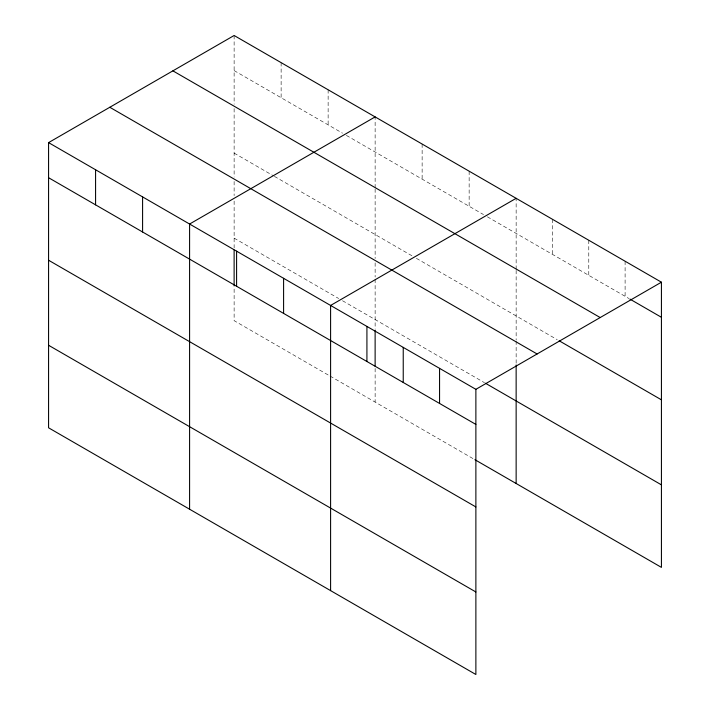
<?xml version="1.0" encoding="UTF-8"?>
<svg xmlns="http://www.w3.org/2000/svg" width="710" height="710" viewBox="0 0 710 710"><rect width="100%" height="100%" fill="white"/><g stroke="black" fill="none" stroke-linecap="round" stroke-linejoin="round"><path stroke-width="0.53" stroke-dasharray="3.55 2.66" d="M375.128 188.922L375.128 258.511M375.128 187.83L375.128 116.91M516.143 270.332L516.143 339.921M516.143 269.25L516.143 198.321M234.123 70.592L342.513 133.169M346.356 135.388L483.528 214.58M487.362 216.798L628.927 298.528M234.123 153.12L273.448 175.823M274.406 176.373L412.545 256.124M416.38 258.342L557.243 339.673M234.123 238.143L338.679 298.511M342.513 300.729L484.486 382.69M328.127 374.951L234.123 320.671L234.123 287.009M330.043 376.06L473.934 459.13M625.102 261.236L625.102 296.318M588.785 240.264L588.785 275.347M552.46 219.292L552.46 254.384M516.143 341.013L516.143 363.902M469.141 171.19L469.141 206.273M422.13 144.05L422.13 179.142M375.128 262.869L375.128 277.042M375.128 279.225L375.128 329.333M375.128 368.419L375.128 402.082M328.127 89.771L328.127 124.862M281.124 62.64L281.124 97.723M234.123 35.5L234.123 104.255M234.123 108.594L234.123 177.101M234.123 181.458L234.123 195.632M234.123 201.081L234.123 247.923"/><path stroke-width="1.06" d="M48.573 142.621L475.877 389.328L475.877 674.5L48.573 427.802L48.573 142.621L234.123 35.5L661.427 282.198L661.427 567.379L474.892 459.681M375.128 116.91L189.588 224.032L189.588 509.212M516.143 198.321L330.594 305.451L330.594 590.622M475.877 389.328L661.427 282.198M629.885 299.079L661.427 317.29M172.894 70.849L600.198 317.556M559.152 340.773L661.427 399.819M109.801 107.272L537.106 353.979M485.445 383.249L661.427 484.85M48.573 177.713L475.877 424.411M48.573 260.242L475.877 506.94M48.573 345.273L475.877 591.971M516.143 364.993L516.143 483.501M439.561 368.357L439.561 403.449M403.236 347.385L403.236 382.477M375.128 330.416L375.128 366.253M366.919 326.414L366.919 361.505M283.592 278.311L283.592 313.403M236.59 251.171L236.59 286.263M234.123 250.089L234.123 285.926M142.586 196.901L142.586 231.984M95.575 169.761L95.575 204.853"/></g></svg>
